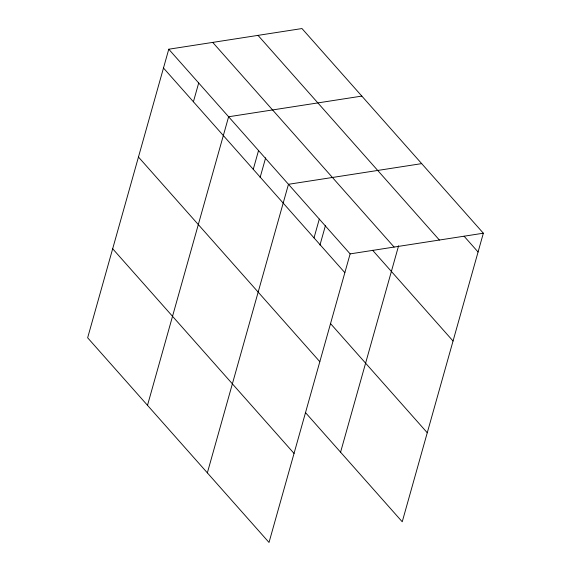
<?xml version="1.0" encoding="UTF-8"?>
<svg xmlns="http://www.w3.org/2000/svg" width="571" height="571" viewBox="0 0 571 571"><rect width="100%" height="100%" fill="white"/><g stroke="black" fill="none" stroke-linecap="round" stroke-linejoin="round"><path stroke-width="0.86" d="M168.766 49.22L87.648 337.789L269.02 542.45L350.13 253.888L168.766 49.22L301.98 28.55L483.352 233.211L402.234 521.78L305.364 412.462M193.412 101.774L198.687 82.995M147.504 405.324L228.614 116.762L361.828 96.092M253.26 169.316L258.542 150.53M260.112 177.51L265.651 157.796M207.352 472.867L288.469 184.297L421.683 163.627M314.021 237.879L319.296 219.093M319.96 245.052L325.506 225.331M340.573 452.189L398.601 245.758M350.13 253.888L483.352 233.211M464.109 236.244L478.07 251.997M258.021 35.373L439.385 240.034M212.726 42.404L394.097 247.065M372.599 250.248L453.046 341.023M163.484 68.006L344.848 272.667M330.388 323.436L427.265 432.754M138.46 157.032L319.824 361.7M112.673 248.763L294.044 453.424"/></g></svg>
